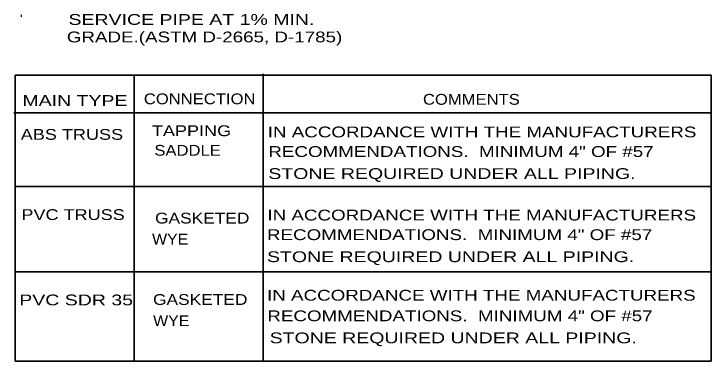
# Model space of a CAD drawing. Extents: x -70796 to 75671, y -57314 to 47072.
# Drawn here: x -6300 to 64322, y -40755 to -5556 of the extents above; entities that cross this region are included whole.
import ezdxf

# ---------------------------------------------------------------- set-up
doc = ezdxf.new("R2010")
doc.units = 0
doc.header["$LTSCALE"] = 440
doc.layers.add('63', color=7, linetype='Continuous', lineweight=25)

msp = doc.modelspace()

# ---------------------------------------------------------------- linework, layer by layer
at = {"layer": '63'}
msp.add_line((-5580, -5661.4), (-5579.2, -5854.4), dxfattribs=at)
at = {"layer": '63', "lineweight": 35}
for p, q in [((-6176.4, -11748.9), (64321.5, -11748.9)), ((5883.1, -11748.9), (5883.1, -40755)), ((18935.7, -11624.7), (18935.7, -40755)), ((64321.5, -11748.9), (64321.5, -40755)), ((-6300.5, -15590.4), (64321.5, -15590.4)), ((-6176.4, -23050.8), (64321.5, -23050.8)), ((-6176.4, -31705.4), (64321.5, -31705.4))]:
    msp.add_line(p, q, dxfattribs=at)
msp.add_lwpolyline([(-6176.4, -11748.9), (-6176.4, -40755), (64321.5, -40755)], dxfattribs=at)

# ---------------------------------------------------------------- texts
at = {"layer": '63'}
for s, width, p in [('SERVICE PIPE AT 1% MIN.', 1.35, (-773.4, -6666.6)), ('GRADE.(ASTM D-2665, D-1785)', 1.3, (-942.7, -8439.2)), ('MAIN TYPE', 1.35, (-5442.4, -14883.8)), ('CONNECTION', 1.15, (6859.5, -14713.4)), ('COMMENTS', 1.15, (35134.5, -14763.2)), ('TAPPING', 1.25, (7675.9, -17947)), ('ABS TRUSS', 1.25, (-5607.2, -18319.5)), ('IN ACCORDANCE WITH THE MANUFACTURERS', 1.3, (19411.9, -18071.2)), ('SADDLE', 1.15, (7924.1, -19933.3)), ('SADDLE', 1.15, (7924.1, -19933.3)), ('RECOMMENDATIONS.  MINIMUM 4" OF #57', 1.3, (19469.2, -20057.4)), ('STONE REQUIRED UNDER ALL PIPING.', 1.35, (19469.2, -22292)), ('PVC TRUSS', 1.25, (-5541.7, -26450.7)), ('IN ACCORDANCE WITH THE MANUFACTURERS', 1.3, (19377.9, -26501.1)), ('GASKETED', 1.2, (7994.8, -26807.1)), ('RECOMMENDATIONS.  MINIMUM 4" OF #57', 1.3, (19333.3, -28487.3)), ('WYE', 1.1, (7691.3, -28940.7)), ('STONE REQUIRED UNDER ALL PIPING.', 1.35, (19333.3, -30721.9)), ('IN ACCORDANCE WITH THE MANUFACTURERS', 1.3, (19340.7, -34627.3)), ('PVC SDR 35', 1.35, (-5762.5, -35104.2)), ('GASKETED', 1.2, (7791.3, -35061.6)), ('RECOMMENDATIONS.  MINIMUM 4" OF #57', 1.3, (19368.6, -36715.5)), ('WYE', 1.1, (7803.1, -37210.2)), ('STONE REQUIRED UNDER ALL PIPING.', 1.35, (19601.7, -38950.1))]:
    msp.add_text(s, height=1094, dxfattribs=dict(at, width=width)).set_placement(p)

doc.saveas('drawing.dxf')
